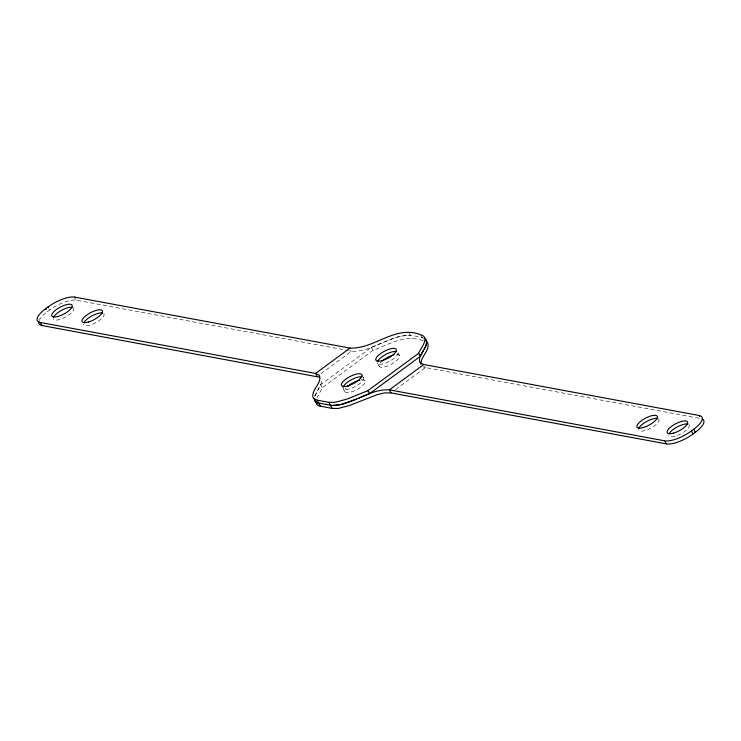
<?xml version="1.0" encoding="UTF-8"?>
<svg xmlns="http://www.w3.org/2000/svg" width="741" height="741" viewBox="0 0 741 741"><rect width="100%" height="100%" fill="white"/><g stroke="black" fill="none" stroke-linecap="round" stroke-linejoin="round"><path stroke-width="0.56" stroke-dasharray="3.71 2.78" d="M314.749 396.324L321.224 383.356L321.668 379.753M314.888 395.953L316.889 391.794M382.004 343.009L371.445 347.297L320.705 384.653L317.704 390.35M422.787 340.656C405.346 333.858 388.905 344.519 373.075 350.354L322.335 387.71L317.074 397.667M39.069 320.649A21.461 7.299 -28.1 0 1 47.322 311.72L49.619 310.025A21.461 7.299 -28.1 0 1 76.267 300.17L348.205 350.521M320.918 373.742L351.614 351.151C365.026 352.244 377.012 344.259 389.238 340.054C400.344 334.728 412.978 334.089 424.565 338.526M395.666 389.479L425.427 367.564L700.773 418.545M384.662 341.897C392.906 338.757 401.492 334.524 410.551 335.636M349.335 350.725L351.614 351.151M423.083 366.832L425.427 367.564L423.796 364.516M420.592 334.747L423.852 340.851M408.921 332.589L412.181 338.693M398.371 353.401L399.455 355.43M371.445 347.297L373.075 350.354M377.586 363.285L379.216 366.332M361.784 374.668L365.044 380.772M343.176 388.617L344.806 391.665M320.705 384.653L322.335 387.71M75.758 299.216L76.267 300.17M49.314 309.46L49.619 310.025M47.016 311.146L47.322 311.72M689.074 424.806A11.495 3.909 -28.1 0 1 680.618 433.967A11.495 3.909 -28.1 0 1 668.753 435.43M658.619 418.989A11.495 3.909 -28.1 0 1 650.718 428.168A11.495 3.909 -28.1 0 1 638.501 429.826M397.982 352.772A11.495 3.909 -28.1 0 1 387.83 362.136A11.495 3.909 -28.1 0 1 377.419 362.275M396.537 354.467A11.495 3.909 -28.1 0 1 397.046 360.256A11.495 3.909 -28.1 0 1 382.865 367.24A11.495 3.909 -28.1 0 1 381.013 362.108M363.146 377.382A11.495 3.909 -28.1 0 1 355.245 386.561A11.495 3.909 -28.1 0 1 343.018 388.228M360.997 379.92A11.495 3.909 -28.1 0 1 363.386 384.838A11.495 3.909 -28.1 0 1 349.243 392.452A11.495 3.909 -28.1 0 1 346.186 387.895M73.211 307.71A11.495 3.909 -28.1 0 1 65.912 316.87A11.495 3.909 -28.1 0 1 53.333 318.732M103.712 313.499A11.495 3.909 -28.1 0 1 95.45 322.863A11.495 3.909 -28.1 0 1 83.557 324.039"/><path stroke-width="1.11" d="M314.249 398.445L315.045 401.437L317.148 402.771L332.348 405.586L341.082 404.521L356.338 399.103M315.879 401.492L316.676 404.484L318.778 405.827L332.079 408.411L338.331 408.439L349.409 405.494L377.558 394.536L384.764 392.878L391.016 392.906L666.354 443.887A21.461 7.299 -28.1 0 0 693.011 434.022L695.299 432.336A21.461 7.299 -28.1 0 0 702.431 419.1M40.227 322.455L315.573 373.436L319.362 375.27C322.576 383.523 310.127 390.062 313.36 398.315L317.148 400.149L328.819 402.307L334.886 402.363L346.871 399.13L367.925 390.646L418.665 353.29C420.712 347.937 430.53 337.303 420.592 334.747C395.351 324.651 374.548 349.187 349.984 348.094L74.646 297.113A21.461 7.299 -28.1 0 0 47.989 306.978L45.701 308.664A21.461 7.299 -28.1 0 0 40.227 322.455L41.857 325.503L319.547 377.215M358.996 397.991L369.555 393.703L420.295 356.347L423.296 350.65M424.111 349.206C425.64 346.223 428.641 341.481 425.084 338.822M349.984 348.094L315.573 373.436L317.204 376.484M699.652 416.451L699.143 415.497L423.796 364.516L389.386 389.849C368.462 388.636 351.373 406.577 330.449 405.364M391.016 392.906L389.386 389.849L664.733 440.83A21.461 7.299 -28.1 0 0 691.381 430.975L693.678 429.28A21.461 7.299 -28.1 0 0 699.143 415.497M423.796 364.516L420.008 362.673C416.794 354.43 429.243 347.89 426.01 339.637M318.778 403.206L316.435 402.474L314.304 399.936M426.195 341.582L427.64 342.685C430.438 350.521 420.397 356.43 420.962 364.303M693.678 429.28L695.299 432.336M691.381 430.975L693.011 434.022M664.733 440.83L666.354 443.887M418.665 353.29L420.295 356.347M367.925 390.646L369.555 393.703M328.819 402.307L332.079 408.411M317.148 400.149L320.408 406.253M74.646 297.113L75.147 298.067M47.989 306.978L48.498 307.932M45.701 308.664L46.211 309.618M669.104 433.735A11.495 3.909 -28.1 0 1 677.802 426.603A11.495 3.909 -28.1 0 1 688.009 424.13M638.677 428.511A11.495 3.909 -28.1 0 1 647.18 421.184A11.495 3.909 -28.1 0 1 657.758 418.535M377.79 361.182A11.495 3.909 -28.1 0 1 386.487 354.059A11.495 3.909 -28.1 0 1 396.694 351.586M381.967 361.2A11.495 3.909 -28.1 0 1 394.166 354.819M343.074 387.265A11.495 3.909 -28.1 0 1 350.984 379.966A11.495 3.909 -28.1 0 1 361.895 376.836M347.548 386.543A11.495 3.909 -28.1 0 1 359.755 380.161M41.857 325.503A21.461 7.299 -28.1 0 1 38.773 321.622M53.509 317.407A11.495 3.909 -28.1 0 1 61.651 310.275A11.495 3.909 -28.1 0 1 72.21 307.339M83.937 322.631A11.495 3.909 -28.1 0 1 92.273 315.694A11.495 3.909 -28.1 0 1 102.462 312.943M673.68 433.096A11.495 3.909 -28.1 0 0 687.583 422A11.495 3.909 -28.1 0 0 670.929 426.881A11.495 3.909 -28.1 0 0 673.68 433.096M643.42 427.492A11.495 3.909 -28.1 0 0 657.323 416.396A11.495 3.909 -28.1 0 0 640.678 421.277A11.495 3.909 -28.1 0 0 643.42 427.492M58.252 316.388A11.495 3.909 -28.1 0 0 72.155 305.301A11.495 3.909 -28.1 0 0 55.51 310.183A11.495 3.909 -28.1 0 0 58.252 316.388M88.512 321.992A11.495 3.909 -28.1 0 0 102.415 310.905A11.495 3.909 -28.1 0 0 85.761 315.786A11.495 3.909 -28.1 0 0 88.512 321.992M382.365 360.552A11.495 3.909 -28.1 0 0 396.259 349.456A11.495 3.909 -28.1 0 0 379.614 354.337A11.495 3.909 -28.1 0 0 382.365 360.552M347.946 385.885A11.495 3.909 -28.1 0 0 361.849 374.789A11.495 3.909 -28.1 0 0 345.195 379.67A11.495 3.909 -28.1 0 0 347.946 385.885"/></g></svg>
